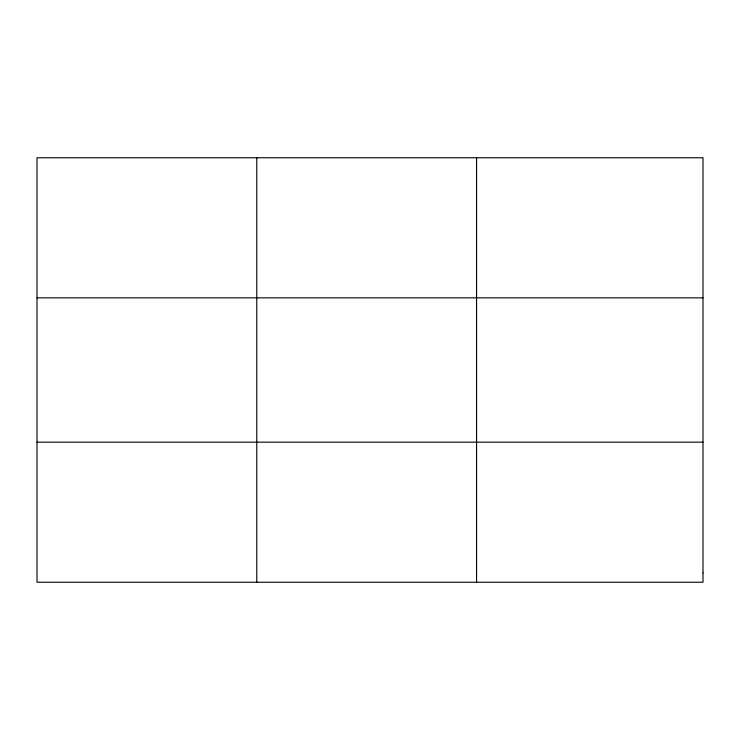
<?xml version="1.0" encoding="UTF-8"?>
<svg xmlns="http://www.w3.org/2000/svg" width="740" height="740" viewBox="0 0 740 740"><rect width="100%" height="100%" fill="white"/><g stroke="black" fill="none" stroke-linecap="round" stroke-linejoin="round"><path stroke-width="1.11" d="M256.78 582.241L256.78 157.759M476.56 582.241L476.56 157.759M37 297.841L703 297.841M37 442.159L703 442.159M703 572.899L703 582.241L37 582.241L37 157.759L703 157.759L703 572.899"/></g></svg>
